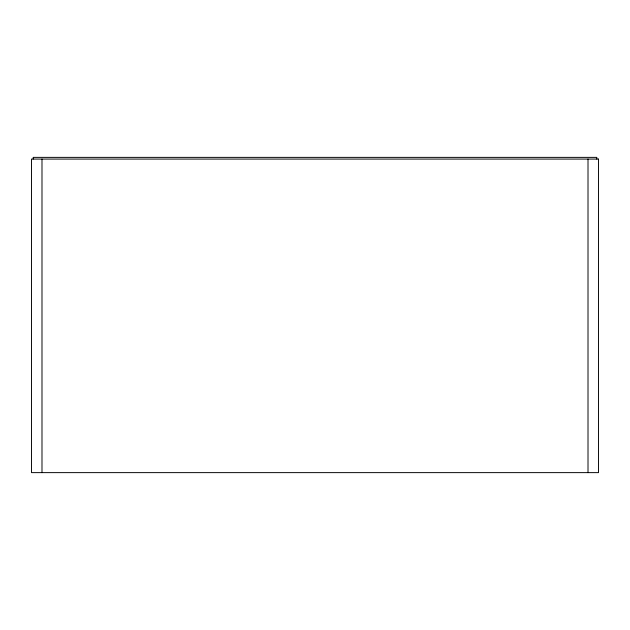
<?xml version="1.0" encoding="UTF-8"?>
<svg xmlns="http://www.w3.org/2000/svg" width="630" height="630" viewBox="0 0 630 630"><rect width="100%" height="100%" fill="white"/><g stroke="black" fill="none" stroke-linecap="round" stroke-linejoin="round"><path stroke-width="0.94" d="M596.799 159.075L596.799 157.374L33.201 157.374L33.201 159.075M588.01 159.075L588.01 472.626M41.989 159.075L41.989 472.626M598.5 159.075L31.5 159.075L31.5 472.626L598.5 472.626L598.5 159.075"/></g></svg>
